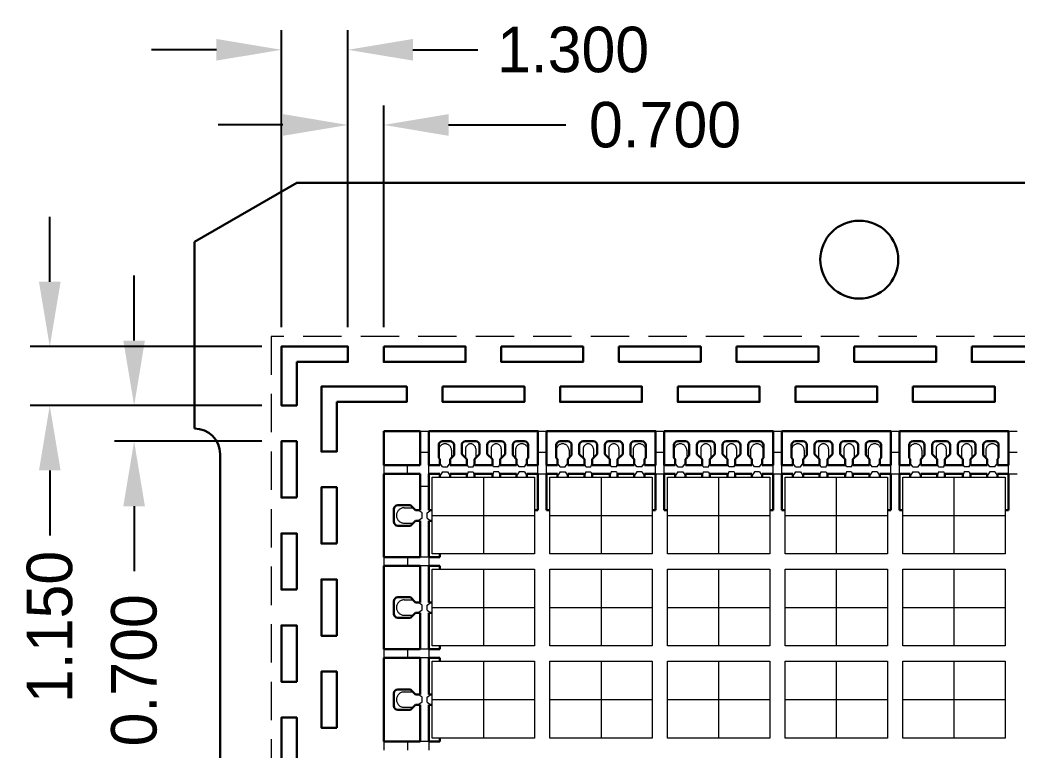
# Model space of a CAD drawing. Extents: x 276.8 to 349.1, y 147.8 to 219.
# Drawn here: x 278.27 to 297.77, y 201.47 to 215.74 of the extents above; entities that cross this region are included whole.
import ezdxf

# ---------------------------------------------------------------- set-up
doc = ezdxf.new("R2010")
doc.units = 0
doc.header["$LTSCALE"] = 3
doc.header["$MEASUREMENT"] = 0
for name, pattern in [('CENTER', [2, 1.25, -0.25, 0.25, -0.25]), ('HIDDEN', [0.375, 0.25, -0.125]), ('PHANTOM', [2.5, 1.25, -0.25, 0.25, -0.25, 0.25, -0.25])]:
    doc.linetypes.add(name, pattern=pattern)
for name, color, linetype, lineweight in [('CLIN', 1, 'CENTER', 15), ('DIM', 4, 'Continuous', 13), ('HIDN', 6, 'HIDDEN', 15), ('HIDN2', 3, 'HIDDEN', 15), ('HIND1', 6, 'HIDDEN', 15), ('OBJ', 3, 'Continuous', 30), ('OBJ1', 7, 'Continuous', 30), ('OBJ3', 40, 'Continuous', 30), ('PHANTOM', 5, 'PHANTOM', 15), ('SAW', 2, 'HIDDEN', 15)]:
    doc.layers.add(name, color=color, linetype=linetype, lineweight=lineweight)
doc.dimstyles.new('3DEC X 2', dxfattribs={"dimtxt": 0.889, "dimasz": 1.27, "dimexe": 0.381, "dimexo": 0.381, "dimgap": 0.381, "dimtad": 0, "dimdec": 3, "dimzin": 0, "dimdsep": 46, "dimtxsty": 'Standard', "dimcen": 0.09, "dimadec": 0, "dimazin": 0, "dimtfac": 1, "dimtdec": 3, "dimtofl": 0, "dimtmove": 0, "dimatfit": 3, "dimfxl": 1, "dimtolj": 1, "dimtzin": 0, "dimarcsym": 0})

# ---------------------------------------------------------------- blocks, each defined once
blk = doc.blocks.new('*D4')
at = {"layer": 'Defpoints', "color": 0, "transparency": 16777216}
for p in [(190.383, -69.542), (189.683, -73.875), (190.383, -73.875)]:
    blk.add_point(p, dxfattribs=at)
at = {"layer": 'DIM', "color": 0, "lineweight": -2, "transparency": 16777216}
for p, q in [((189.683, -73.494), (189.683, -69.161)), ((190.383, -73.494), (190.383, -69.161)), ((188.413, -69.542), (187.143, -69.542)), ((191.653, -69.542), (193.947, -69.542))]:
    blk.add_line(p, q, dxfattribs=at)
at = {"layer": 'DIM', "color": 0, "transparency": 16777216}
for points in [[(188.413, -69.33), (188.413, -69.754), (189.683, -69.542)], [(191.653, -69.33), (191.653, -69.754), (190.383, -69.542)]]:
    blk.add_solid(points, dxfattribs=at)
at = {"layer": 'DIM', "color": 0, "transparency": 16777216, "insert": (195.884, -69.542), "char_height": 0.889, "attachment_point": 5}
blk.add_mtext('\\A1;0.700', dxfattribs=at)
blk = doc.blocks.new('*D5')
at = {"layer": 'Defpoints', "color": 0, "transparency": 16777216}
for p in [(189.683, -68.073), (188.383, -73.875), (189.683, -73.875)]:
    blk.add_point(p, dxfattribs=at)
at = {"layer": 'DIM', "color": 0, "lineweight": -2, "transparency": 16777216}
for p, q in [((188.383, -73.494), (188.383, -67.692)), ((189.683, -73.494), (189.683, -67.692)), ((187.113, -68.073), (185.843, -68.073)), ((190.953, -68.073), (192.223, -68.073))]:
    blk.add_line(p, q, dxfattribs=at)
at = {"layer": 'DIM', "color": 0, "transparency": 16777216}
for points in [[(187.113, -67.861), (187.113, -68.284), (188.383, -68.073)], [(190.953, -67.861), (190.953, -68.284), (189.683, -68.073)]]:
    blk.add_solid(points, dxfattribs=at)
at = {"layer": 'DIM', "color": 0, "transparency": 16777216, "insert": (194.086, -68.073), "char_height": 0.889, "attachment_point": 5}
blk.add_mtext('\\A1;1.300', dxfattribs=at)
blk = doc.blocks.new('*D6')
at = {"layer": 'Defpoints', "color": 0, "transparency": 16777216}
for p in [(188.383, -75.025), (185.503, -75.725), (188.383, -75.725)]:
    blk.add_point(p, dxfattribs=at)
at = {"layer": 'DIM', "color": 0, "lineweight": -2, "transparency": 16777216}
for p, q in [((185.503, -73.755), (185.503, -72.485)), ((188.002, -75.025), (185.122, -75.025)), ((188.002, -75.725), (185.122, -75.725)), ((185.503, -76.995), (185.503, -78.265))]:
    blk.add_line(p, q, dxfattribs=at)
at = {"layer": 'DIM', "color": 0, "transparency": 16777216}
for points in [[(185.291, -73.755), (185.714, -73.755), (185.503, -75.025)], [(185.291, -76.995), (185.714, -76.995), (185.503, -75.725)]]:
    blk.add_solid(points, dxfattribs=at)
at = {"layer": 'DIM', "color": 0, "transparency": 16777216, "insert": (185.503, -80.201), "char_height": 0.889, "attachment_point": 5, "rotation": 90}
blk.add_mtext('\\A1;0.700', dxfattribs=at)
blk = doc.blocks.new('*D15')
at = {"layer": 'Defpoints', "color": 0, "transparency": 16777216}
for p in [(188.383, -73.875), (183.853, -75.025), (188.383, -75.025)]:
    blk.add_point(p, dxfattribs=at)
at = {"layer": 'DIM', "color": 0, "lineweight": -2, "transparency": 16777216}
for p, q in [((183.853, -72.605), (183.853, -71.335)), ((188.002, -73.875), (183.472, -73.875)), ((188.002, -75.025), (183.472, -75.025)), ((183.853, -76.295), (183.853, -77.565))]:
    blk.add_line(p, q, dxfattribs=at)
at = {"layer": 'DIM', "color": 0, "transparency": 16777216}
for points in [[(183.642, -72.605), (184.065, -72.605), (183.853, -73.875)], [(183.642, -76.295), (184.065, -76.295), (183.853, -75.025)]]:
    blk.add_solid(points, dxfattribs=at)
at = {"layer": 'DIM', "color": 0, "transparency": 16777216, "insert": (183.853, -79.353), "char_height": 0.889, "attachment_point": 5, "rotation": 90}
blk.add_mtext('\\A1;1.150', dxfattribs=at)

msp = doc.modelspace()

# ---------------------------------------------------------------- linework, layer by layer
at = {"layer": 'CLIN'}
for p, q in [((287.3332, 206.8071), (287.3332, 205.3071)), ((289.6332, 206.8071), (289.6332, 205.3071)), ((291.9332, 206.8071), (291.9332, 205.3071)), ((294.2332, 206.8071), (294.2332, 205.3071)), ((296.5332, 206.8071), (296.5332, 205.3071)), ((287.3332, 205.0071), (287.3332, 203.5071)), ((289.6332, 205.0071), (289.6332, 203.5071)), ((291.9332, 205.0071), (291.9332, 203.5071)), ((294.2332, 205.0071), (294.2332, 203.5071)), ((296.5332, 205.0071), (296.5332, 203.5071)), ((287.3332, 203.2071), (287.3332, 201.7071)), ((289.6332, 203.2071), (289.6332, 201.7071)), ((291.9332, 203.2071), (291.9332, 201.7071)), ((294.2332, 203.2071), (294.2332, 201.7071)), ((296.5332, 203.2071), (296.5332, 201.7071))]:
    msp.add_line(p, q, dxfattribs=at)
for points in [[(286.3332, 206.0571), (288.3332, 206.0571)], [(288.6332, 206.0571), (290.6332, 206.0571)], [(290.9332, 206.0571), (292.9332, 206.0571)], [(293.2332, 206.0571), (295.2332, 206.0571)], [(295.5332, 206.0571), (297.5332, 206.0571)], [(286.3332, 204.2571), (288.3332, 204.2571)], [(288.6332, 204.2571), (290.6332, 204.2571)], [(290.9332, 204.2571), (292.9332, 204.2571)], [(293.2332, 204.2571), (295.2332, 204.2571)], [(295.5332, 204.2571), (297.5332, 204.2571)], [(286.3332, 202.4571), (288.3332, 202.4571)], [(288.6332, 202.4571), (290.6332, 202.4571)], [(290.9332, 202.4571), (292.9332, 202.4571)], [(293.2332, 202.4571), (295.2332, 202.4571)], [(295.5332, 202.4571), (297.5332, 202.4571)]]:
    msp.add_lwpolyline(points, dxfattribs=at)
at = {"layer": 'HIDN'}
for p, q in [((286.4582, 207.3321), (286.4582, 207.1831)), ((286.7082, 207.3321), (286.7082, 207.1831)), ((286.9832, 207.3571), (286.9832, 207.1831)), ((287.1832, 207.3571), (287.1832, 207.1831)), ((287.4832, 207.3571), (287.4832, 207.1831)), ((287.6832, 207.3571), (287.6832, 207.1831)), ((287.9582, 207.3321), (287.9582, 207.1831)), ((288.7582, 207.3321), (288.7582, 207.1831)), ((289.0082, 207.3321), (289.0082, 207.1831)), ((289.2832, 207.3571), (289.2832, 207.1831)), ((289.4832, 207.3571), (289.4832, 207.1831)), ((289.7832, 207.3571), (289.7832, 207.1831)), ((289.9832, 207.3571), (289.9832, 207.1831)), ((290.2582, 207.3321), (290.2582, 207.1831)), ((291.0582, 207.3321), (291.0582, 207.1831)), ((291.3082, 207.3321), (291.3082, 207.1831)), ((291.5832, 207.3571), (291.5832, 207.1831)), ((291.7832, 207.3571), (291.7832, 207.1831)), ((292.0832, 207.3571), (292.0832, 207.1831)), ((292.2832, 207.3571), (292.2832, 207.1831)), ((292.5582, 207.3321), (292.5582, 207.1831)), ((293.3582, 207.3321), (293.3582, 207.1831)), ((293.6082, 207.3321), (293.6082, 207.1831)), ((293.8832, 207.3571), (293.8832, 207.1831)), ((294.0832, 207.3571), (294.0832, 207.1831)), ((294.3832, 207.3571), (294.3832, 207.1831)), ((294.5832, 207.3571), (294.5832, 207.1831)), ((294.8582, 207.3321), (294.8582, 207.1831)), ((295.6582, 207.3321), (295.6582, 207.1831)), ((295.9082, 207.3321), (295.9082, 207.1831)), ((296.1832, 207.3571), (296.1832, 207.1831)), ((296.3832, 207.3571), (296.3832, 207.1831)), ((296.6832, 207.3571), (296.6832, 207.1831)), ((296.8832, 207.3571), (296.8832, 207.1831)), ((297.1582, 207.3321), (297.1582, 207.1831)), ((285.7832, 206.2071), (285.9572, 206.2071)), ((285.7832, 205.9071), (285.9572, 205.9071)), ((285.7832, 204.4071), (285.9572, 204.4071)), ((285.7832, 204.1071), (285.9572, 204.1071)), ((285.7832, 202.6071), (285.9572, 202.6071)), ((285.7832, 202.3071), (285.9572, 202.3071))]:
    msp.add_line(p, q, dxfattribs=at)
msp.add_lwpolyline([(335.1832, 157.5571), (335.1832, 209.5571), (283.1832, 209.5571), (283.1832, 157.5571)], close=True, dxfattribs=at)
for centre, radius, start, end in [((286.5832, 207.3321), 0.125, 0, 180), ((287.0832, 207.3571), 0.1, 0, 180), ((287.5832, 207.3571), 0.1, 0, 180), ((288.0832, 207.3321), 0.125, 360, 180), ((288.8832, 207.3321), 0.125, 0, 180), ((289.3832, 207.3571), 0.1, 0, 180), ((289.8832, 207.3571), 0.1, 0, 180), ((290.3832, 207.3321), 0.125, 360, 180), ((291.1832, 207.3321), 0.125, 0, 180), ((291.6832, 207.3571), 0.1, 0, 180), ((292.1832, 207.3571), 0.1, 0, 180), ((292.6832, 207.3321), 0.125, 360, 180), ((293.4832, 207.3321), 0.125, 0, 180), ((293.9832, 207.3571), 0.1, 0, 180), ((294.4832, 207.3571), 0.1, 0, 180), ((294.9832, 207.3321), 0.125, 360, 180), ((295.7832, 207.3321), 0.125, 0, 180), ((296.2832, 207.3571), 0.1, 0, 180), ((296.7832, 207.3571), 0.1, 0, 180), ((297.2832, 207.3321), 0.125, 360, 180), ((285.7832, 206.0571), 0.15, 90, 270), ((285.7832, 204.2571), 0.15, 90, 270), ((285.7832, 202.4571), 0.15, 90, 270)]:
    msp.add_arc(centre, radius, start, end, dxfattribs=at)
at = {"layer": 'HIDN2'}
for p, q in [((286.0982, 207.2921), (286.2682, 207.2921)), ((288.3982, 207.2921), (288.5682, 207.2921)), ((290.6982, 207.2921), (290.8682, 207.2921)), ((292.9982, 207.2921), (293.1682, 207.2921)), ((295.2982, 207.2921), (295.4682, 207.2921)), ((297.5982, 207.2921), (297.7682, 207.2921)), ((285.8482, 206.8721), (285.8482, 207.0421)), ((286.2682, 206.8721), (286.2682, 207.0421)), ((288.3982, 206.8721), (288.3982, 207.0421)), ((288.5682, 206.8721), (288.5682, 207.0421)), ((290.6982, 206.8721), (290.6982, 207.0421)), ((290.8682, 206.8721), (290.8682, 207.0421)), ((292.9982, 206.8721), (292.9982, 207.0421)), ((293.1682, 206.8721), (293.1682, 207.0421)), ((295.2982, 206.8721), (295.2982, 207.0421)), ((295.4682, 206.8721), (295.4682, 207.0421)), ((297.5982, 206.8721), (297.5982, 207.0421)), ((288.3982, 206.8721), (288.5682, 206.8721)), ((290.6982, 206.8721), (290.8682, 206.8721)), ((292.9982, 206.8721), (293.1682, 206.8721)), ((295.2982, 206.8721), (295.4682, 206.8721)), ((297.5982, 206.8721), (297.7682, 206.8721)), ((286.2682, 206.6221), (286.0982, 206.6221)), ((285.8482, 205.2421), (285.8482, 205.0721)), ((286.2682, 205.2421), (286.0982, 205.2421)), ((286.2682, 205.2421), (286.2682, 205.0721)), ((286.2682, 205.0721), (286.0982, 205.0721)), ((285.8482, 203.4421), (285.8482, 203.2721)), ((286.2682, 203.4421), (286.0982, 203.4421)), ((286.2682, 203.4421), (286.2682, 203.2721)), ((286.2682, 203.2721), (286.0982, 203.2721)), ((285.8482, 201.6421), (285.8482, 201.4721)), ((286.2682, 201.6421), (286.0982, 201.6421)), ((286.2682, 201.6421), (286.2682, 201.4721))]:
    msp.add_line(p, q, dxfattribs=at)
at = {"layer": 'HIND1'}
for p, q in [((286.0982, 207.7071), (286.2682, 207.7071)), ((288.3982, 207.7071), (288.5682, 207.7071)), ((290.6982, 207.7071), (290.8682, 207.7071)), ((292.9982, 207.7071), (293.1682, 207.7071)), ((295.2982, 207.7071), (295.4682, 207.7071)), ((297.5982, 207.7071), (297.7682, 207.7071)), ((285.3832, 207.0421), (285.3832, 206.8721)), ((285.3832, 205.2421), (285.3832, 205.0721)), ((285.3832, 203.4421), (285.3832, 203.2721)), ((285.3832, 201.6421), (285.3832, 201.4721))]:
    msp.add_line(p, q, dxfattribs=at)
msp.add_lwpolyline([(335.1832, 157.5571), (335.1832, 209.5571), (283.1832, 209.5571), (283.1832, 157.5571)], close=True, dxfattribs=at)
at = {"layer": 'OBJ'}
for p, q in [((283.6832, 212.5571), (281.6832, 211.4071)), ((339.8721, 212.5571), (283.6832, 212.5571)), ((281.6832, 211.4071), (281.6832, 207.7571)), ((282.1832, 207.2571), (282.1832, 193.4571))]:
    msp.add_line(p, q, dxfattribs=at)
msp.add_circle((294.6832, 211.0571), 0.762, dxfattribs=at)
msp.add_arc((281.6832, 207.2571), 0.5, 0, 90, dxfattribs=at)
at = {"layer": 'OBJ1'}
for points in [[(283.6832, 209.0571), (284.6832, 209.0571), (284.6832, 209.3571), (283.3832, 209.3571), (283.3832, 208.2071), (283.6832, 208.2071)], [(285.3832, 209.3571), (286.9832, 209.3571), (286.9832, 209.0571), (285.3832, 209.0571)], [(287.6832, 209.3571), (289.2832, 209.3571), (289.2832, 209.0571), (287.6832, 209.0571)], [(289.9832, 209.3571), (291.5832, 209.3571), (291.5832, 209.0571), (289.9832, 209.0571)], [(292.2832, 209.3571), (293.8832, 209.3571), (293.8832, 209.0571), (292.2832, 209.0571)], [(294.5832, 209.3571), (296.1832, 209.3571), (296.1832, 209.0571), (294.5832, 209.0571)], [(296.8832, 209.3571), (298.4832, 209.3571), (298.4832, 209.0571), (296.8832, 209.0571)], [(284.4652, 208.2751), (285.8332, 208.2751), (285.8332, 208.5751), (284.1652, 208.5751), (284.1652, 207.3071), (284.4652, 207.3071)], [(286.5332, 208.5751), (288.1332, 208.5751), (288.1332, 208.2751), (286.5332, 208.2751)], [(288.8332, 208.5751), (290.4332, 208.5751), (290.4332, 208.2751), (288.8332, 208.2751)], [(291.1332, 208.5751), (292.7332, 208.5751), (292.7332, 208.2751), (291.1332, 208.2751)], [(293.4332, 208.5751), (295.0332, 208.5751), (295.0332, 208.2751), (293.4332, 208.2751)], [(295.7332, 208.5751), (297.3332, 208.5751), (297.3332, 208.2751), (295.7332, 208.2751)], [(283.6832, 206.4071), (283.6832, 207.5071), (283.3832, 207.5071), (283.3832, 206.4071)], [(284.4652, 205.5071), (284.4652, 206.6071), (284.1652, 206.6071), (284.1652, 205.5071)], [(283.6832, 204.6071), (283.6832, 205.7071), (283.3832, 205.7071), (283.3832, 204.6071)], [(284.4652, 203.7071), (284.4652, 204.8071), (284.1652, 204.8071), (284.1652, 203.7071)], [(283.6832, 202.8071), (283.6832, 203.9071), (283.3832, 203.9071), (283.3832, 202.8071)], [(284.4652, 201.9071), (284.4652, 203.0071), (284.1652, 203.0071), (284.1652, 201.9071)], [(283.6832, 201.0071), (283.6832, 202.1071), (283.3832, 202.1071), (283.3832, 201.0071)]]:
    msp.add_lwpolyline(points, close=True, dxfattribs=at)
at = {"layer": 'OBJ3'}
for p, q in [((285.3832, 207.0421), (285.3832, 207.7071)), ((286.0982, 207.7071), (285.3832, 207.7071)), ((286.0982, 207.7071), (286.0982, 207.0421)), ((286.2682, 207.0421), (286.2682, 207.7071)), ((288.5682, 207.0421), (288.5682, 207.7071)), ((290.8682, 207.0421), (290.8682, 207.7071)), ((293.1682, 207.0421), (293.1682, 207.7071)), ((295.4682, 207.0421), (295.4682, 207.7071)), ((286.6822, 207.5071), (286.5342, 207.5071)), ((287.1822, 207.5071), (286.9842, 207.5071)), ((287.6822, 207.5071), (287.4842, 207.5071)), ((288.1322, 207.5071), (287.9842, 207.5071)), ((288.9822, 207.5071), (288.8342, 207.5071)), ((289.4822, 207.5071), (289.2842, 207.5071)), ((289.9822, 207.5071), (289.7842, 207.5071)), ((290.4322, 207.5071), (290.2842, 207.5071)), ((291.2822, 207.5071), (291.1342, 207.5071)), ((291.7822, 207.5071), (291.5842, 207.5071)), ((292.2822, 207.5071), (292.0842, 207.5071)), ((292.7322, 207.5071), (292.5842, 207.5071)), ((293.5822, 207.5071), (293.4342, 207.5071)), ((294.0822, 207.5071), (293.8842, 207.5071)), ((294.5822, 207.5071), (294.3842, 207.5071)), ((295.0322, 207.5071), (294.8842, 207.5071)), ((295.8822, 207.5071), (295.7342, 207.5071)), ((296.3822, 207.5071), (296.1842, 207.5071)), ((296.8822, 207.5071), (296.6842, 207.5071)), ((297.3322, 207.5071), (297.1842, 207.5071)), ((286.4582, 207.4311), (286.4582, 207.1831)), ((286.7582, 207.4311), (286.7582, 207.2331)), ((286.9082, 207.4311), (286.9082, 207.2581)), ((287.2582, 207.4311), (287.2582, 207.2581)), ((287.4082, 207.4311), (287.4082, 207.2581)), ((287.7582, 207.4311), (287.7582, 207.2581)), ((287.9082, 207.4311), (287.9082, 207.2331)), ((288.2082, 207.4311), (288.2082, 207.1831)), ((288.7582, 207.4311), (288.7582, 207.1831)), ((289.0582, 207.4311), (289.0582, 207.2331)), ((289.2082, 207.4311), (289.2082, 207.2581)), ((289.5582, 207.4311), (289.5582, 207.2581)), ((289.7082, 207.4311), (289.7082, 207.2581)), ((290.0582, 207.4311), (290.0582, 207.2581)), ((290.2082, 207.4311), (290.2082, 207.2331)), ((290.5082, 207.4311), (290.5082, 207.1831)), ((291.0582, 207.4311), (291.0582, 207.1831)), ((291.3582, 207.4311), (291.3582, 207.2331)), ((291.5082, 207.4311), (291.5082, 207.2581)), ((291.8582, 207.4311), (291.8582, 207.2581)), ((292.0082, 207.4311), (292.0082, 207.2581)), ((292.3582, 207.4311), (292.3582, 207.2581)), ((292.5082, 207.4311), (292.5082, 207.2331)), ((292.8082, 207.4311), (292.8082, 207.1831)), ((293.3582, 207.4311), (293.3582, 207.1831)), ((293.6582, 207.4311), (293.6582, 207.2331)), ((293.8082, 207.4311), (293.8082, 207.2581)), ((294.1582, 207.4311), (294.1582, 207.2581)), ((294.3082, 207.4311), (294.3082, 207.2581)), ((294.6582, 207.4311), (294.6582, 207.2581)), ((294.8082, 207.4311), (294.8082, 207.2331)), ((295.1082, 207.4311), (295.1082, 207.1831)), ((295.6582, 207.4311), (295.6582, 207.1831)), ((295.9582, 207.4311), (295.9582, 207.2331)), ((296.1082, 207.4311), (296.1082, 207.2581)), ((296.4582, 207.4311), (296.4582, 207.2581)), ((296.6082, 207.4311), (296.6082, 207.2581)), ((296.9582, 207.4311), (296.9582, 207.2581)), ((297.1082, 207.4311), (297.1082, 207.2331)), ((297.4082, 207.4311), (297.4082, 207.1831)), ((286.4582, 207.1831), (286.4812, 207.1601)), ((286.4812, 207.1601), (286.4812, 207.1071)), ((286.4812, 207.1071), (286.4812, 207.0421)), ((286.6852, 207.1601), (286.7582, 207.2331)), ((286.6852, 207.1601), (286.6852, 207.1071)), ((286.6852, 207.1071), (286.6852, 207.0421)), ((286.9082, 207.2581), (287.0082, 207.1581)), ((287.0082, 207.1581), (287.0082, 207.1071)), ((287.0082, 207.1071), (287.0082, 207.0421)), ((287.1582, 207.1581), (287.2582, 207.2581)), ((287.1582, 207.1581), (287.1582, 207.1071)), ((287.1582, 207.1071), (287.1582, 207.0421)), ((287.5082, 207.1581), (287.4082, 207.2581)), ((287.5082, 207.1581), (287.5082, 207.1071)), ((287.5082, 207.1071), (287.5082, 207.0421)), ((287.7582, 207.2581), (287.6582, 207.1581)), ((287.6582, 207.1581), (287.6582, 207.1071)), ((287.6582, 207.1071), (287.6582, 207.0421)), ((287.9082, 207.2331), (287.9812, 207.1601)), ((287.9812, 207.1601), (287.9812, 207.1071)), ((287.9812, 207.1071), (287.9812, 207.0421)), ((288.1852, 207.1601), (288.2082, 207.1831)), ((288.1852, 207.1601), (288.1852, 207.1071)), ((288.1852, 207.1071), (288.1852, 207.0421)), ((288.7582, 207.1831), (288.7812, 207.1601)), ((288.7812, 207.1601), (288.7812, 207.1071)), ((288.7812, 207.1071), (288.7812, 207.0421)), ((288.9852, 207.1601), (289.0582, 207.2331)), ((288.9852, 207.1601), (288.9852, 207.1071)), ((288.9852, 207.1071), (288.9852, 207.0421)), ((289.2082, 207.2581), (289.3082, 207.1581)), ((289.3082, 207.1581), (289.3082, 207.1071)), ((289.3082, 207.1071), (289.3082, 207.0421)), ((289.4582, 207.1581), (289.5582, 207.2581)), ((289.4582, 207.1581), (289.4582, 207.1071)), ((289.4582, 207.1071), (289.4582, 207.0421)), ((289.8082, 207.1581), (289.7082, 207.2581)), ((289.8082, 207.1581), (289.8082, 207.1071)), ((289.8082, 207.1071), (289.8082, 207.0421)), ((290.0582, 207.2581), (289.9582, 207.1581)), ((289.9582, 207.1581), (289.9582, 207.1071)), ((289.9582, 207.1071), (289.9582, 207.0421)), ((290.2082, 207.2331), (290.2812, 207.1601)), ((290.2812, 207.1601), (290.2812, 207.1071)), ((290.2812, 207.1071), (290.2812, 207.0421)), ((290.4852, 207.1601), (290.5082, 207.1831)), ((290.4852, 207.1601), (290.4852, 207.1071)), ((290.4852, 207.1071), (290.4852, 207.0421)), ((291.0582, 207.1831), (291.0812, 207.1601)), ((291.0812, 207.1601), (291.0812, 207.1071)), ((291.0812, 207.1071), (291.0812, 207.0421)), ((291.2852, 207.1601), (291.3582, 207.2331)), ((291.2852, 207.1601), (291.2852, 207.1071)), ((291.2852, 207.1071), (291.2852, 207.0421)), ((291.5082, 207.2581), (291.6082, 207.1581)), ((291.6082, 207.1581), (291.6082, 207.1071)), ((291.6082, 207.1071), (291.6082, 207.0421)), ((291.7582, 207.1581), (291.8582, 207.2581)), ((291.7582, 207.1581), (291.7582, 207.1071)), ((291.7582, 207.1071), (291.7582, 207.0421)), ((292.1082, 207.1581), (292.0082, 207.2581)), ((292.1082, 207.1581), (292.1082, 207.1071)), ((292.1082, 207.1071), (292.1082, 207.0421)), ((292.3582, 207.2581), (292.2582, 207.1581)), ((292.2582, 207.1581), (292.2582, 207.1071)), ((292.2582, 207.1071), (292.2582, 207.0421)), ((292.5082, 207.2331), (292.5812, 207.1601)), ((292.5812, 207.1601), (292.5812, 207.1071)), ((292.5812, 207.1071), (292.5812, 207.0421)), ((292.7852, 207.1601), (292.8082, 207.1831)), ((292.7852, 207.1601), (292.7852, 207.1071)), ((292.7852, 207.1071), (292.7852, 207.0421)), ((293.3582, 207.1831), (293.3812, 207.1601)), ((293.3812, 207.1601), (293.3812, 207.1071)), ((293.3812, 207.1071), (293.3812, 207.0421)), ((293.5852, 207.1601), (293.6582, 207.2331)), ((293.5852, 207.1601), (293.5852, 207.1071)), ((293.5852, 207.1071), (293.5852, 207.0421)), ((293.8082, 207.2581), (293.9082, 207.1581)), ((293.9082, 207.1581), (293.9082, 207.1071)), ((293.9082, 207.1071), (293.9082, 207.0421)), ((294.0582, 207.1581), (294.1582, 207.2581)), ((294.0582, 207.1581), (294.0582, 207.1071)), ((294.0582, 207.1071), (294.0582, 207.0421)), ((294.4082, 207.1581), (294.3082, 207.2581)), ((294.4082, 207.1581), (294.4082, 207.1071)), ((294.4082, 207.1071), (294.4082, 207.0421)), ((294.6582, 207.2581), (294.5582, 207.1581)), ((294.5582, 207.1581), (294.5582, 207.1071)), ((294.5582, 207.1071), (294.5582, 207.0421)), ((294.8082, 207.2331), (294.8812, 207.1601)), ((294.8812, 207.1601), (294.8812, 207.1071)), ((294.8812, 207.1071), (294.8812, 207.0421)), ((295.0852, 207.1601), (295.1082, 207.1831)), ((295.0852, 207.1601), (295.0852, 207.1071)), ((295.0852, 207.1071), (295.0852, 207.0421)), ((295.6582, 207.1831), (295.6812, 207.1601)), ((295.6812, 207.1601), (295.6812, 207.1071)), ((295.6812, 207.1071), (295.6812, 207.0421)), ((295.8852, 207.1601), (295.9582, 207.2331)), ((295.8852, 207.1601), (295.8852, 207.1071)), ((295.8852, 207.1071), (295.8852, 207.0421)), ((296.1082, 207.2581), (296.2082, 207.1581)), ((296.2082, 207.1581), (296.2082, 207.1071)), ((296.2082, 207.1071), (296.2082, 207.0421)), ((296.3582, 207.1581), (296.4582, 207.2581)), ((296.3582, 207.1581), (296.3582, 207.1071)), ((296.3582, 207.1071), (296.3582, 207.0421)), ((296.7082, 207.1581), (296.6082, 207.2581)), ((296.7082, 207.1581), (296.7082, 207.1071)), ((296.7082, 207.1071), (296.7082, 207.0421)), ((296.9582, 207.2581), (296.8582, 207.1581)), ((296.8582, 207.1581), (296.8582, 207.1071)), ((296.8582, 207.1071), (296.8582, 207.0421)), ((297.1082, 207.2331), (297.1812, 207.1601)), ((297.1812, 207.1601), (297.1812, 207.1071)), ((297.1812, 207.1071), (297.1812, 207.0421)), ((297.3852, 207.1601), (297.4082, 207.1831)), ((297.3852, 207.1601), (297.3852, 207.1071)), ((297.3852, 207.1071), (297.3852, 207.0421)), ((285.3832, 207.0421), (286.0982, 207.0421)), ((286.4812, 207.0421), (286.2682, 207.0421)), ((288.7812, 207.0421), (288.5682, 207.0421)), ((291.0812, 207.0421), (290.8682, 207.0421)), ((293.3812, 207.0421), (293.1682, 207.0421)), ((295.6812, 207.0421), (295.4682, 207.0421)), ((285.3832, 206.8721), (286.0982, 206.8721)), ((285.3832, 206.8721), (285.3832, 205.2421)), ((286.0982, 206.8721), (286.0982, 206.1591)), ((286.4812, 206.8071), (286.4812, 206.8721)), ((286.4812, 206.8071), (286.4812, 206.8721)), ((286.6852, 206.8071), (286.6852, 206.8721)), ((287.0082, 206.8071), (287.0082, 206.8721)), ((287.1582, 206.8071), (287.1582, 206.8721)), ((287.5082, 206.8071), (287.5082, 206.8721)), ((287.6582, 206.8071), (287.6582, 206.8721)), ((287.9812, 206.8071), (287.9812, 206.8721)), ((288.1852, 206.8071), (288.1852, 206.8721)), ((288.7812, 206.8071), (288.7812, 206.8721)), ((288.9852, 206.8071), (288.9852, 206.8721)), ((289.3082, 206.8071), (289.3082, 206.8721)), ((289.4582, 206.8071), (289.4582, 206.8721)), ((289.8082, 206.8071), (289.8082, 206.8721)), ((289.9582, 206.8071), (289.9582, 206.8721)), ((290.2812, 206.8071), (290.2812, 206.8721)), ((290.4852, 206.8071), (290.4852, 206.8721)), ((291.0812, 206.8071), (291.0812, 206.8721)), ((291.2852, 206.8071), (291.2852, 206.8721)), ((291.6082, 206.8071), (291.6082, 206.8721)), ((291.7582, 206.8071), (291.7582, 206.8721)), ((292.1082, 206.8071), (292.1082, 206.8721)), ((292.2582, 206.8071), (292.2582, 206.8721)), ((292.5812, 206.8071), (292.5812, 206.8721)), ((292.7852, 206.8071), (292.7852, 206.8721)), ((293.3812, 206.8071), (293.3812, 206.8721)), ((293.5852, 206.8071), (293.5852, 206.8721)), ((293.9082, 206.8071), (293.9082, 206.8721)), ((294.0582, 206.8071), (294.0582, 206.8721)), ((294.4082, 206.8071), (294.4082, 206.8721)), ((294.5582, 206.8071), (294.5582, 206.8721)), ((294.8812, 206.8071), (294.8812, 206.8721)), ((295.0852, 206.8071), (295.0852, 206.8721)), ((295.6812, 206.8071), (295.6812, 206.8721)), ((295.8852, 206.8071), (295.8852, 206.8721)), ((296.2082, 206.8071), (296.2082, 206.8721)), ((296.3582, 206.8071), (296.3582, 206.8721)), ((296.7082, 206.8071), (296.7082, 206.8721)), ((296.8582, 206.8071), (296.8582, 206.8721)), ((297.1812, 206.8071), (297.1812, 206.8721)), ((297.3852, 206.8071), (297.3852, 206.8721)), ((285.5832, 206.1811), (285.5832, 205.9331)), ((285.6592, 206.2571), (285.9072, 206.2571)), ((286.0052, 206.1591), (285.9072, 206.2571)), ((286.0052, 206.1591), (286.0332, 206.1591)), ((286.0332, 206.1591), (286.0982, 206.1591)), ((286.3332, 206.1591), (286.2682, 206.1591)), ((286.3332, 206.1591), (286.2682, 206.1591)), ((288.3332, 206.1591), (288.3982, 206.1591)), ((288.6332, 206.1591), (288.5682, 206.1591)), ((290.6332, 206.1591), (290.6982, 206.1591)), ((290.9332, 206.1591), (290.8682, 206.1591)), ((292.9332, 206.1591), (292.9982, 206.1591)), ((293.2332, 206.1591), (293.1682, 206.1591)), ((295.2332, 206.1591), (295.2982, 206.1591)), ((295.5332, 206.1591), (295.4682, 206.1591)), ((297.5332, 206.1591), (297.5982, 206.1591)), ((285.9072, 205.8571), (286.0052, 205.9551)), ((286.0052, 205.9551), (286.0332, 205.9551)), ((286.0332, 205.9551), (286.0982, 205.9551)), ((286.0982, 205.9551), (286.0982, 205.2421)), ((286.3332, 205.9551), (286.2682, 205.9551)), ((285.6592, 205.8571), (285.9072, 205.8571)), ((285.3832, 205.2421), (286.0982, 205.2421)), ((286.0982, 205.2421), (285.3832, 205.2421)), ((286.4812, 205.3071), (286.4812, 205.2421)), ((285.3832, 205.0721), (286.0982, 205.0721)), ((285.3832, 205.0721), (285.3832, 203.4421)), ((286.0982, 205.0721), (286.0982, 204.3591)), ((286.4812, 205.0071), (286.4812, 205.0721)), ((285.5832, 204.3811), (285.5832, 204.1331)), ((285.6592, 204.4571), (285.9072, 204.4571)), ((286.0052, 204.3591), (285.9072, 204.4571)), ((286.0052, 204.3591), (286.0332, 204.3591)), ((286.0332, 204.3591), (286.0982, 204.3591)), ((286.3332, 204.3591), (286.2682, 204.3591)), ((285.9072, 204.0571), (286.0052, 204.1551)), ((286.0052, 204.1551), (286.0332, 204.1551)), ((286.0332, 204.1551), (286.0982, 204.1551)), ((286.0982, 204.1551), (286.0982, 203.4421)), ((286.3332, 204.1551), (286.2682, 204.1551)), ((285.6592, 204.0571), (285.9072, 204.0571)), ((285.3832, 203.4421), (286.0982, 203.4421)), ((286.0982, 203.4421), (285.3832, 203.4421)), ((286.4812, 203.5071), (286.4812, 203.4421)), ((285.3832, 203.2721), (286.0982, 203.2721)), ((285.3832, 203.2721), (285.3832, 201.6421)), ((286.0982, 203.2721), (286.0982, 202.5591)), ((286.4812, 203.2071), (286.4812, 203.2721)), ((285.6592, 202.6571), (285.9072, 202.6571)), ((286.0052, 202.5591), (285.9072, 202.6571)), ((285.5832, 202.5811), (285.5832, 202.3331)), ((286.0052, 202.5591), (286.0332, 202.5591)), ((286.0332, 202.5591), (286.0982, 202.5591)), ((286.3332, 202.5591), (286.2682, 202.5591)), ((285.6592, 202.2571), (285.9072, 202.2571)), ((285.9072, 202.2571), (286.0052, 202.3551)), ((286.0052, 202.3551), (286.0332, 202.3551)), ((286.0332, 202.3551), (286.0982, 202.3551)), ((286.0982, 202.3551), (286.0982, 201.6421)), ((286.3332, 202.3551), (286.2682, 202.3551)), ((285.3832, 201.6421), (286.0982, 201.6421)), ((286.0982, 201.6421), (285.3832, 201.6421)), ((286.4812, 201.7071), (286.4812, 201.6421))]:
    msp.add_line(p, q, dxfattribs=at)
for points in [[(286.2682, 207.7071), (288.3982, 207.7071), (288.3982, 207.0421), (288.1852, 207.0421)], [(288.5682, 207.7071), (290.6982, 207.7071), (290.6982, 207.0421), (290.4852, 207.0421)], [(290.8682, 207.7071), (292.9982, 207.7071), (292.9982, 207.0421), (292.7852, 207.0421)], [(293.1682, 207.7071), (295.2982, 207.7071), (295.2982, 207.0421), (295.0852, 207.0421)], [(295.4682, 207.7071), (297.5982, 207.7071), (297.5982, 207.0421), (297.3852, 207.0421)], [(287.0082, 207.0421), (286.6852, 207.0421)], [(287.5082, 207.0421), (287.1582, 207.0421)], [(287.5082, 207.0421), (287.1582, 207.0421)], [(287.9812, 207.0421), (287.6582, 207.0421)], [(289.3082, 207.0421), (288.9852, 207.0421)], [(289.8082, 207.0421), (289.4582, 207.0421)], [(289.8082, 207.0421), (289.4582, 207.0421)], [(290.2812, 207.0421), (289.9582, 207.0421)], [(291.6082, 207.0421), (291.2852, 207.0421)], [(292.1082, 207.0421), (291.7582, 207.0421)], [(292.1082, 207.0421), (291.7582, 207.0421)], [(292.5812, 207.0421), (292.2582, 207.0421)], [(293.9082, 207.0421), (293.5852, 207.0421)], [(294.4082, 207.0421), (294.0582, 207.0421)], [(294.4082, 207.0421), (294.0582, 207.0421)], [(294.8812, 207.0421), (294.5582, 207.0421)], [(296.2082, 207.0421), (295.8852, 207.0421)], [(296.7082, 207.0421), (296.3582, 207.0421)], [(296.7082, 207.0421), (296.3582, 207.0421)], [(297.1812, 207.0421), (296.8582, 207.0421)], [(286.2682, 206.1591), (286.2682, 206.8721), (286.4812, 206.8721)], [(286.4812, 206.8721), (286.2682, 206.8721), (286.2682, 206.1591)], [(287.0082, 206.8721), (286.6852, 206.8721)], [(287.5082, 206.8721), (287.1582, 206.8721)], [(287.9812, 206.8721), (287.6582, 206.8721)], [(288.3982, 206.1591), (288.3982, 206.8721), (288.1852, 206.8721)], [(288.7812, 206.8721), (288.5682, 206.8721), (288.5682, 206.1591)], [(289.3082, 206.8721), (288.9852, 206.8721)], [(289.8082, 206.8721), (289.4582, 206.8721)], [(290.2812, 206.8721), (289.9582, 206.8721)], [(290.6982, 206.1591), (290.6982, 206.8721), (290.4852, 206.8721)], [(291.0812, 206.8721), (290.8682, 206.8721), (290.8682, 206.1591)], [(291.6082, 206.8721), (291.2852, 206.8721)], [(292.1082, 206.8721), (291.7582, 206.8721)], [(292.5812, 206.8721), (292.2582, 206.8721)], [(292.9982, 206.1591), (292.9982, 206.8721), (292.7852, 206.8721)], [(293.3812, 206.8721), (293.1682, 206.8721), (293.1682, 206.1591)], [(293.9082, 206.8721), (293.5852, 206.8721)], [(294.4082, 206.8721), (294.0582, 206.8721)], [(294.8812, 206.8721), (294.5582, 206.8721)], [(295.2982, 206.1591), (295.2982, 206.8721), (295.0852, 206.8721)], [(295.6812, 206.8721), (295.4682, 206.8721), (295.4682, 206.1591)], [(296.2082, 206.8721), (295.8852, 206.8721)], [(296.7082, 206.8721), (296.3582, 206.8721)], [(297.1812, 206.8721), (296.8582, 206.8721)], [(297.5982, 206.1591), (297.5982, 206.8721), (297.3852, 206.8721)], [(286.4812, 205.2421), (286.2682, 205.2421), (286.2682, 205.9551)], [(286.2682, 204.3591), (286.2682, 205.0721), (286.4812, 205.0721)], [(286.4812, 203.4421), (286.2682, 203.4421), (286.2682, 204.1551)], [(286.2682, 202.5591), (286.2682, 203.2721), (286.4812, 203.2721)], [(286.4812, 201.6421), (286.2682, 201.6421), (286.2682, 202.3551)]]:
    msp.add_lwpolyline(points, dxfattribs=at)
for centre, start, end in [((286.5342, 207.4311), 90, 180), ((286.6822, 207.4311), 0, 90), ((286.9842, 207.4311), 90, 180), ((287.1822, 207.4311), 360, 90), ((287.4842, 207.4311), 90, 180), ((287.6822, 207.4311), 0, 90), ((287.9842, 207.4311), 90, 180), ((288.1322, 207.4311), 0, 90), ((288.8342, 207.4311), 90, 180), ((288.9822, 207.4311), 0, 90), ((289.2842, 207.4311), 90, 180), ((289.4822, 207.4311), 360, 90), ((289.7842, 207.4311), 90, 180), ((289.9822, 207.4311), 0, 90), ((290.2842, 207.4311), 90, 180), ((290.4322, 207.4311), 0, 90), ((291.1342, 207.4311), 90, 180), ((291.2822, 207.4311), 0, 90), ((291.5842, 207.4311), 90, 180), ((291.7822, 207.4311), 360, 90), ((292.0842, 207.4311), 90, 180), ((292.2822, 207.4311), 0, 90), ((292.5842, 207.4311), 90, 180), ((292.7322, 207.4311), 0, 90), ((293.4342, 207.4311), 90, 180), ((293.5822, 207.4311), 0, 90), ((293.8842, 207.4311), 90, 180), ((294.0822, 207.4311), 360, 90), ((294.3842, 207.4311), 90, 180), ((294.5822, 207.4311), 0, 90), ((294.8842, 207.4311), 90, 180), ((295.0322, 207.4311), 0, 90), ((295.7342, 207.4311), 90, 180), ((295.8822, 207.4311), 0, 90), ((296.1842, 207.4311), 90, 180), ((296.3822, 207.4311), 360, 90), ((296.6842, 207.4311), 90, 180), ((296.8822, 207.4311), 0, 90), ((297.1842, 207.4311), 90, 180), ((297.3322, 207.4311), 0, 90), ((285.6592, 206.1811), 90, 180), ((285.6592, 205.9331), 180, 270), ((285.6592, 204.3811), 90, 180), ((285.6592, 204.1331), 180, 270), ((285.6592, 202.5811), 90, 180), ((285.6592, 202.3331), 180, 270)]:
    msp.add_arc(centre, 0.076, start, end, dxfattribs=at)
at = {"layer": 'PHANTOM'}
for points in [[(288.3332, 205.3071), (286.3332, 205.3071), (286.3332, 206.8071), (288.3332, 206.8071)], [(290.6332, 205.3071), (288.6332, 205.3071), (288.6332, 206.8071), (290.6332, 206.8071)], [(292.9332, 205.3071), (290.9332, 205.3071), (290.9332, 206.8071), (292.9332, 206.8071)], [(295.2332, 205.3071), (293.2332, 205.3071), (293.2332, 206.8071), (295.2332, 206.8071)], [(297.5332, 205.3071), (295.5332, 205.3071), (295.5332, 206.8071), (297.5332, 206.8071)], [(288.3332, 203.5071), (286.3332, 203.5071), (286.3332, 205.0071), (288.3332, 205.0071)], [(290.6332, 203.5071), (288.6332, 203.5071), (288.6332, 205.0071), (290.6332, 205.0071)], [(292.9332, 203.5071), (290.9332, 203.5071), (290.9332, 205.0071), (292.9332, 205.0071)], [(295.2332, 203.5071), (293.2332, 203.5071), (293.2332, 205.0071), (295.2332, 205.0071)], [(297.5332, 203.5071), (295.5332, 203.5071), (295.5332, 205.0071), (297.5332, 205.0071)], [(288.3332, 201.7071), (286.3332, 201.7071), (286.3332, 203.2071), (288.3332, 203.2071)], [(290.6332, 201.7071), (288.6332, 201.7071), (288.6332, 203.2071), (290.6332, 203.2071)], [(292.9332, 201.7071), (290.9332, 201.7071), (290.9332, 203.2071), (292.9332, 203.2071)], [(295.2332, 201.7071), (293.2332, 201.7071), (293.2332, 203.2071), (295.2332, 203.2071)], [(297.5332, 201.7071), (295.5332, 201.7071), (295.5332, 203.2071), (297.5332, 203.2071)]]:
    msp.add_lwpolyline(points, close=True, dxfattribs=at)
at = {"layer": 'SAW'}
for p, q in [((286.5332, 207.0071), (286.4812, 207.0801)), ((286.6332, 207.0071), (286.6852, 207.0801)), ((287.0332, 207.0071), (287.0082, 207.0801)), ((287.0332, 207.0071), (287.0082, 207.0801)), ((287.1332, 207.0071), (287.1582, 207.0801)), ((287.1332, 207.0071), (287.1582, 207.0801)), ((287.5332, 207.0071), (287.5082, 207.0801)), ((287.5332, 207.0071), (287.5082, 207.0801)), ((287.6332, 207.0071), (287.6582, 207.0801)), ((288.0332, 207.0071), (287.9812, 207.0801)), ((288.1332, 207.0071), (288.1852, 207.0801)), ((288.8332, 207.0071), (288.7812, 207.0801)), ((288.9332, 207.0071), (288.9852, 207.0801)), ((289.3332, 207.0071), (289.3082, 207.0801)), ((289.3332, 207.0071), (289.3082, 207.0801)), ((289.4332, 207.0071), (289.4582, 207.0801)), ((289.4332, 207.0071), (289.4582, 207.0801)), ((289.8332, 207.0071), (289.8082, 207.0801)), ((289.8332, 207.0071), (289.8082, 207.0801)), ((289.9332, 207.0071), (289.9582, 207.0801)), ((290.3332, 207.0071), (290.2812, 207.0801)), ((290.4332, 207.0071), (290.4852, 207.0801)), ((291.1332, 207.0071), (291.0812, 207.0801)), ((291.2332, 207.0071), (291.2852, 207.0801)), ((291.6332, 207.0071), (291.6082, 207.0801)), ((291.6332, 207.0071), (291.6082, 207.0801)), ((291.7332, 207.0071), (291.7582, 207.0801)), ((291.7332, 207.0071), (291.7582, 207.0801)), ((292.1332, 207.0071), (292.1082, 207.0801)), ((292.1332, 207.0071), (292.1082, 207.0801)), ((292.2332, 207.0071), (292.2582, 207.0801)), ((292.6332, 207.0071), (292.5812, 207.0801)), ((292.7332, 207.0071), (292.7852, 207.0801)), ((293.4332, 207.0071), (293.3812, 207.0801)), ((293.5332, 207.0071), (293.5852, 207.0801)), ((293.9332, 207.0071), (293.9082, 207.0801)), ((293.9332, 207.0071), (293.9082, 207.0801)), ((294.0332, 207.0071), (294.0582, 207.0801)), ((294.0332, 207.0071), (294.0582, 207.0801)), ((294.4332, 207.0071), (294.4082, 207.0801)), ((294.4332, 207.0071), (294.4082, 207.0801)), ((294.5332, 207.0071), (294.5582, 207.0801)), ((294.9332, 207.0071), (294.8812, 207.0801)), ((295.0332, 207.0071), (295.0852, 207.0801)), ((295.7332, 207.0071), (295.6812, 207.0801)), ((295.8332, 207.0071), (295.8852, 207.0801)), ((296.2332, 207.0071), (296.2082, 207.0801)), ((296.2332, 207.0071), (296.2082, 207.0801)), ((296.3332, 207.0071), (296.3582, 207.0801)), ((296.3332, 207.0071), (296.3582, 207.0801)), ((296.7332, 207.0071), (296.7082, 207.0801)), ((296.7332, 207.0071), (296.7082, 207.0801)), ((296.8332, 207.0071), (296.8582, 207.0801)), ((297.2332, 207.0071), (297.1812, 207.0801)), ((297.3332, 207.0071), (297.3852, 207.0801)), ((286.5332, 206.9071), (286.4812, 206.8341)), ((286.5332, 207.0071), (286.6332, 207.0071)), ((286.5332, 206.9071), (286.6332, 206.9071)), ((286.5332, 206.9071), (286.6332, 206.9071)), ((286.6332, 206.9071), (286.6852, 206.8341)), ((287.0332, 206.9071), (287.0082, 206.8341)), ((287.0332, 206.9071), (287.0082, 206.8341)), ((287.0332, 207.0071), (287.1332, 207.0071)), ((287.0332, 207.0071), (287.1332, 207.0071)), ((287.0332, 206.9071), (287.1332, 206.9071)), ((287.0332, 206.9071), (287.1332, 206.9071)), ((287.1332, 206.9071), (287.1582, 206.8341)), ((287.1332, 206.9071), (287.1582, 206.8341)), ((287.5332, 206.9071), (287.5082, 206.8341)), ((287.5332, 206.9071), (287.5082, 206.8341)), ((287.6332, 207.0071), (287.5332, 207.0071)), ((287.6332, 207.0071), (287.5332, 207.0071)), ((287.6332, 206.9071), (287.5332, 206.9071)), ((287.6332, 206.9071), (287.5332, 206.9071)), ((287.6332, 206.9071), (287.6582, 206.8341)), ((288.0332, 206.9071), (287.9812, 206.8341)), ((288.1332, 207.0071), (288.0332, 207.0071)), ((288.1332, 207.0071), (288.0332, 207.0071)), ((288.1332, 206.9071), (288.0332, 206.9071)), ((288.1332, 206.9071), (288.0332, 206.9071)), ((288.1332, 206.9071), (288.1852, 206.8341)), ((288.8332, 206.9071), (288.7812, 206.8341)), ((288.8332, 207.0071), (288.9332, 207.0071)), ((288.8332, 206.9071), (288.9332, 206.9071)), ((288.8332, 206.9071), (288.9332, 206.9071)), ((288.9332, 206.9071), (288.9852, 206.8341)), ((289.3332, 206.9071), (289.3082, 206.8341)), ((289.3332, 206.9071), (289.3082, 206.8341)), ((289.3332, 207.0071), (289.4332, 207.0071)), ((289.3332, 207.0071), (289.4332, 207.0071)), ((289.3332, 206.9071), (289.4332, 206.9071)), ((289.3332, 206.9071), (289.4332, 206.9071)), ((289.4332, 206.9071), (289.4582, 206.8341)), ((289.4332, 206.9071), (289.4582, 206.8341)), ((289.8332, 206.9071), (289.8082, 206.8341)), ((289.8332, 206.9071), (289.8082, 206.8341)), ((289.9332, 207.0071), (289.8332, 207.0071)), ((289.9332, 207.0071), (289.8332, 207.0071)), ((289.9332, 206.9071), (289.8332, 206.9071)), ((289.9332, 206.9071), (289.8332, 206.9071)), ((289.9332, 206.9071), (289.9582, 206.8341)), ((290.3332, 206.9071), (290.2812, 206.8341)), ((290.4332, 207.0071), (290.3332, 207.0071)), ((290.4332, 207.0071), (290.3332, 207.0071)), ((290.4332, 206.9071), (290.3332, 206.9071)), ((290.4332, 206.9071), (290.3332, 206.9071)), ((290.4332, 206.9071), (290.4852, 206.8341)), ((291.1332, 206.9071), (291.0812, 206.8341)), ((291.1332, 207.0071), (291.2332, 207.0071)), ((291.1332, 206.9071), (291.2332, 206.9071)), ((291.1332, 206.9071), (291.2332, 206.9071)), ((291.2332, 206.9071), (291.2852, 206.8341)), ((291.6332, 206.9071), (291.6082, 206.8341)), ((291.6332, 206.9071), (291.6082, 206.8341)), ((291.6332, 207.0071), (291.7332, 207.0071)), ((291.6332, 207.0071), (291.7332, 207.0071)), ((291.6332, 206.9071), (291.7332, 206.9071)), ((291.6332, 206.9071), (291.7332, 206.9071)), ((291.7332, 206.9071), (291.7582, 206.8341)), ((291.7332, 206.9071), (291.7582, 206.8341)), ((292.1332, 206.9071), (292.1082, 206.8341)), ((292.1332, 206.9071), (292.1082, 206.8341)), ((292.2332, 207.0071), (292.1332, 207.0071)), ((292.2332, 207.0071), (292.1332, 207.0071)), ((292.2332, 206.9071), (292.1332, 206.9071)), ((292.2332, 206.9071), (292.1332, 206.9071)), ((292.2332, 206.9071), (292.2582, 206.8341)), ((292.6332, 206.9071), (292.5812, 206.8341)), ((292.7332, 207.0071), (292.6332, 207.0071)), ((292.7332, 207.0071), (292.6332, 207.0071)), ((292.7332, 206.9071), (292.6332, 206.9071)), ((292.7332, 206.9071), (292.6332, 206.9071)), ((292.7332, 206.9071), (292.7852, 206.8341)), ((293.4332, 206.9071), (293.3812, 206.8341)), ((293.4332, 207.0071), (293.5332, 207.0071)), ((293.4332, 206.9071), (293.5332, 206.9071)), ((293.4332, 206.9071), (293.5332, 206.9071)), ((293.5332, 206.9071), (293.5852, 206.8341)), ((293.9332, 206.9071), (293.9082, 206.8341)), ((293.9332, 206.9071), (293.9082, 206.8341)), ((293.9332, 207.0071), (294.0332, 207.0071)), ((293.9332, 207.0071), (294.0332, 207.0071)), ((293.9332, 206.9071), (294.0332, 206.9071)), ((293.9332, 206.9071), (294.0332, 206.9071)), ((294.0332, 206.9071), (294.0582, 206.8341)), ((294.0332, 206.9071), (294.0582, 206.8341)), ((294.4332, 206.9071), (294.4082, 206.8341)), ((294.4332, 206.9071), (294.4082, 206.8341)), ((294.5332, 207.0071), (294.4332, 207.0071)), ((294.5332, 207.0071), (294.4332, 207.0071)), ((294.5332, 206.9071), (294.4332, 206.9071)), ((294.5332, 206.9071), (294.4332, 206.9071)), ((294.5332, 206.9071), (294.5582, 206.8341)), ((294.9332, 206.9071), (294.8812, 206.8341)), ((295.0332, 207.0071), (294.9332, 207.0071)), ((295.0332, 207.0071), (294.9332, 207.0071)), ((295.0332, 206.9071), (294.9332, 206.9071)), ((295.0332, 206.9071), (294.9332, 206.9071)), ((295.0332, 206.9071), (295.0852, 206.8341)), ((295.7332, 206.9071), (295.6812, 206.8341)), ((295.7332, 207.0071), (295.8332, 207.0071)), ((295.7332, 206.9071), (295.8332, 206.9071)), ((295.7332, 206.9071), (295.8332, 206.9071)), ((295.8332, 206.9071), (295.8852, 206.8341)), ((296.2332, 206.9071), (296.2082, 206.8341)), ((296.2332, 206.9071), (296.2082, 206.8341)), ((296.2332, 207.0071), (296.3332, 207.0071)), ((296.2332, 207.0071), (296.3332, 207.0071)), ((296.2332, 206.9071), (296.3332, 206.9071)), ((296.2332, 206.9071), (296.3332, 206.9071)), ((296.3332, 206.9071), (296.3582, 206.8341)), ((296.3332, 206.9071), (296.3582, 206.8341)), ((296.7332, 206.9071), (296.7082, 206.8341)), ((296.7332, 206.9071), (296.7082, 206.8341)), ((296.8332, 207.0071), (296.7332, 207.0071)), ((296.8332, 207.0071), (296.7332, 207.0071)), ((296.8332, 206.9071), (296.7332, 206.9071)), ((296.8332, 206.9071), (296.7332, 206.9071)), ((296.8332, 206.9071), (296.8582, 206.8341)), ((297.2332, 206.9071), (297.1812, 206.8341)), ((297.3332, 207.0071), (297.2332, 207.0071)), ((297.3332, 207.0071), (297.2332, 207.0071)), ((297.3332, 206.9071), (297.2332, 206.9071)), ((297.3332, 206.9071), (297.2332, 206.9071)), ((297.3332, 206.9071), (297.3852, 206.8341)), ((286.1332, 206.1071), (286.0602, 206.1591)), ((286.1332, 206.0071), (286.1332, 206.1071)), ((286.1332, 206.0071), (286.1332, 206.1071)), ((286.2332, 206.1071), (286.3062, 206.1591)), ((286.2332, 206.0071), (286.2332, 206.1071)), ((286.2332, 206.0071), (286.2332, 206.1071)), ((286.1332, 206.0071), (286.0602, 205.9551)), ((286.2332, 206.0071), (286.3062, 205.9551)), ((286.1332, 204.3071), (286.0602, 204.3591)), ((286.2332, 204.3071), (286.3062, 204.3591)), ((286.1332, 204.2071), (286.0602, 204.1551)), ((286.1332, 204.2071), (286.1332, 204.3071)), ((286.1332, 204.2071), (286.1332, 204.3071)), ((286.2332, 204.2071), (286.2332, 204.3071)), ((286.2332, 204.2071), (286.2332, 204.3071)), ((286.2332, 204.2071), (286.3062, 204.1551)), ((286.1332, 202.5071), (286.0602, 202.5591)), ((286.1332, 202.4071), (286.0602, 202.3551)), ((286.1332, 202.4071), (286.1332, 202.5071)), ((286.1332, 202.4071), (286.1332, 202.5071)), ((286.2332, 202.5071), (286.3062, 202.5591)), ((286.2332, 202.4071), (286.2332, 202.5071)), ((286.2332, 202.4071), (286.2332, 202.5071)), ((286.2332, 202.4071), (286.3062, 202.3551))]:
    msp.add_line(p, q, dxfattribs=at)

# ---------------------------------------------------------------- dimensions: what is measured, and where the dimension line sits
at = {"layer": 'DIM'}
dim = msp.add_linear_dim(base=(284.6832, 215.1589), p1=(283.3832, 209.3571), p2=(284.6832, 209.3571), dimstyle='3DEC X 2', dxfattribs=at)
dim.commit()
dim.dimension.update_dxf_attribs({"geometry": '*D5', "text_midpoint": (289.0859, 215.1589), "insert": (95, 283.2317)})
dim = msp.add_linear_dim(base=(285.3832, 213.6896), p1=(284.6832, 209.3571), p2=(285.3832, 209.3571), dimstyle='3DEC X 2', dxfattribs=at)
dim.commit()
dim.dimension.update_dxf_attribs({"geometry": '*D4', "text_midpoint": (290.884, 213.6896), "dimtype": 128, "insert": (95, 283.2317)})
for base, p1, p2, picture, middle in [((278.8533, 208.2071), (283.3832, 209.3571), (283.3832, 208.2071), '*D15', (278.8533, 203.8785)), ((280.5028, 207.5071), (283.3832, 208.2071), (283.3832, 207.5071), '*D6', (280.5028, 203.0304))]:
    dim = msp.add_linear_dim(base=base, p1=p1, p2=p2, angle=90, dimstyle='3DEC X 2', dxfattribs=at)
    dim.commit()
    dim.dimension.update_dxf_attribs({"geometry": picture, "text_midpoint": middle, "insert": (95, 283.2317)})

doc.saveas('drawing.dxf')
